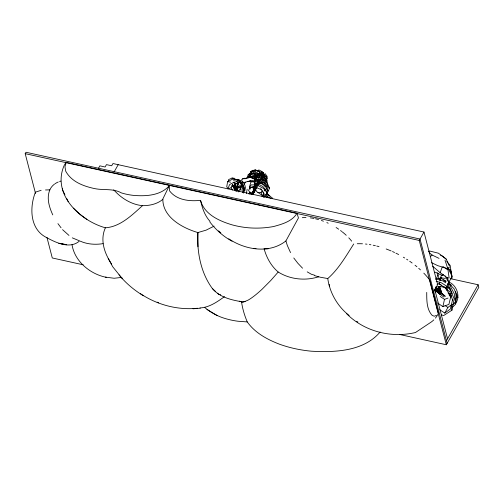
<?xml version="1.0" encoding="UTF-8"?>
<svg xmlns="http://www.w3.org/2000/svg" width="504" height="504" viewBox="0 0 504 504"><rect width="100%" height="100%" fill="white"/><g stroke="black" fill="none" stroke-linecap="round" stroke-linejoin="round"><path stroke-width="0.76" d="M426.731 292.396C426.743 300.195 426.529 309.305 432.18 315.416L434.297 316.21L436.401 315.441M263.951 196.031L263.938 197.411L263.926 195.848M235.456 191.098L235.507 189.668M456.158 294.405L455.704 304.095L452.359 307.427M451.023 296.938L451.111 295.375M243.684 192.805L243.986 188.257L241.567 183.739M451.924 305.128L455.54 302.57L456.404 296.547L455.641 291.344M258.369 184.773C262.162 171.335 253.348 193.133 251.149 193.977M247.918 177.994L248.182 176.463L253.235 173.363M250.45 176.545L250.765 174.731M258.791 175.745L258.999 174.535L260.87 175.493M261.853 177.66L262.118 176.129L257.229 173.647M239.822 182.599L238.279 180.287L232.552 179.134L227.632 181.642L226.731 186.776L227.884 188.509M240.458 190.046L241.233 185.648M238.014 191.369L237.012 186.965L237.743 182.939L239.721 182.07L242.065 184.376M240.572 186.682L240.893 184.892M242.695 192.515L243.054 190.506L241.895 185.365L239.721 182.07M243.608 191.747L244.037 189.365L243.35 186.329M246.355 193.549L247.168 189.208M451.502 304.901L451.206 306.382L451.949 310.193L443.678 315.542L441.422 314.868M451.949 310.193L454.18 298.941L449.933 288.679L444.667 287.097M253.518 190.745L254.161 187.639M253.525 190.789L253.909 188.861M253.701 190.833L254.111 188.641M254.104 190.021L254.381 188.628M254.369 190.071L254.892 187.557M232.262 185.144L235.513 190.607L232.262 185.144L232.892 185.075L236.181 190.172M254.803 188.817L255.037 187.74M254.797 188.943L255.118 187.444M266.377 181.472L266.692 180.01M437.453 302.917L442.89 306.621L444.484 299.389L448.05 298.072M447.388 269.69L447.741 268.166M449.058 293.782L450.626 297.146L448.925 304.397L442.89 306.621M252.195 178.498L252.706 176.406L257.135 176.419L262.275 179.474L263.057 180.797M435.765 278.68L441.107 278.492L441.302 277.691M214.112 226.12L206.142 230.139L197.883 232.552C182.631 228.11 162.823 217.344 162.83 199.351C157.254 204.095 149.65 205.714 142.481 205.67C131.998 215.126 120.21 226.838 105.374 227.795C100.088 239.394 104.019 252.094 110.496 262.238M439.211 284.212L439.759 282.064M440.131 280.633L440.679 278.485M251.332 172.872L250.948 174.321L247.577 176.841L248.22 174.384L252.523 173.181L253.877 172.154L257.317 172.74L259.661 174.132L262.3 176.526L261.822 178.366M232.243 185.233L232.892 185.075M452.529 299.899L450.337 309.047L444.805 313.091L439.715 309.727M267.29 190.518L267.908 188.401L264.335 183.034L257.254 180.508L250.967 181.843L249.524 186.776L250.318 187.967M254.262 184.729L255.112 181.818L258.829 181.024M258.394 184.666L259.61 180.589M243.13 188.238L243.552 186.852L240.944 182.146L239.595 181.572M257.09 184.54L258.527 180.526M258.3 184.13L259.144 181.472M257.815 184.464L259.106 180.426M441.422 275.178L439.784 280.117L438.354 276.526M258.766 180.445L257.412 184.433L251.269 194.456M257.531 183.992L258.495 180.634M54.413 184.187A42.632 24.028 29.5 0 0 49.858 189.851C46.33 198.059 49.241 207.201 52.775 214.887M265.079 182.398L265.57 181.018L261.601 176.545L254.841 174.819L249.102 177.314M436.275 279.14L438.322 273.622L437.069 272.752M447.867 269.281L449.14 277.868L447.634 278.019L440.143 272.683L442.279 266.937M254.608 181.232L255.137 179.846L262.225 179.815L265.715 181.919M268.43 190.934L269.483 188.162L267.945 184.584M456.492 295.772L456.964 294.55M449.07 282.101C456.618 285.302 460.524 295.817 455.988 302.98L454.457 302.715M238.745 191.942L240.414 187.727L238.178 183.847L233.749 182.379L229.585 184.59L227.909 188.811L231.097 187.765L232.086 185.27M237.504 189.617L238.493 187.123L237.17 184.829L238.178 183.847M256.983 176.683L257.487 175.411L261.374 175.222L266.043 179.216M243.293 192.767L244.131 190.682L242.897 185.51M234.486 184.722L235.393 183.922L234.486 184.722L235.399 189.069M264.72 185.056L261.752 183.021L255.73 183.191L254.022 186.688L255.358 186.222M266.295 194.664L268.002 191.167L266.295 187.954M249.883 194.015L250.583 192.616M249.121 194.116L250.173 192.037M447.451 277.647L448.812 282.58L446.298 287.507L438.656 286.367M249.133 193.826L249.839 192.452M448.957 282.253L452.063 276.286L450.513 269.785M258.004 185.466L252.851 194.185M169.205 185.9C160.291 195.647 145.908 196.415 133.585 195.401A60.814 44.106 -14.6 0 1 121.477 192.938C112.764 188.093 103.572 190.6 94.122 188.49C83.084 186.045 71.549 181.736 65.747 171.266L64.978 166.736L66.2 162.382L297.02 213.224C292.232 221.42 282.095 224.198 273.496 226.554C263.762 228.325 253.77 228.633 243.968 227.279A85.025 61.671 -14.6 0 1 232.067 224.847C219.265 220.979 204.347 214.465 200.548 200.34C189.756 201.543 176.696 200.246 169.634 190.947L169.205 185.9L162.54 199.622L162.83 199.351M228.722 238.77C245.076 249.921 269.35 254.054 285.894 240.95L298.437 217.955L297.221 213.898M444.805 313.091L447.873 307.409L451.143 305.021M255.364 189.819L256.045 188.565M35.532 193.46L25.2 153.657L25.994 152.252L420.027 239.041L447.111 343.356M98.519 168.229L99.868 165.847L105.109 167L106.457 164.625L111.693 165.778L112.965 163.535L423.99 232.035L437.661 284.71L433.705 291.709M114.244 171.694L118.207 164.688M399.962 334.549L446.317 344.761L419.234 240.439L423.99 232.035M446.437 340.761L478.126 284.754L450.192 278.605M446.317 344.761L478.8 287.349L478.126 284.754M250.45 188.994L249.474 187.847L251.175 184.88L256.838 184.943L258.917 184.414L262.861 186.486L265.173 189.195L267.41 193.038L265.715 196.006L262.174 195.962M255.572 184.376L254.564 186.133L249.474 187.847M264.165 190.953L265.173 189.195M255.975 187.085L250.28 187.419L248.56 190.399L251.03 194.235M253.021 188.893L254.041 187.129M261.103 192.515L262.118 190.751L263.945 193.549L262.219 196.529L261.103 192.515L257.872 192.591M353.732 243.986C346.009 256.051 338.606 269.098 327.77 278.548L319.738 277.124M254.552 179.38L255.314 178.151L259.812 180.3M267.221 181.547L266.269 177.15L266.906 176.161L265.154 173.647M235.513 190.607L234.398 188.572M252.019 194.254L254.602 190.411M252.403 194.506L254.98 190.669M252.718 194.481L255.301 190.638M252.75 193.687L254.495 191.111M251.288 193.649L254.356 189.126M251.622 193.605L254.696 189.076M434.832 272.078L442.613 275.619L443.476 274.491M380.142 332.004C363.68 351.401 334.921 352.523 311.308 351.194A121.042 87.79 -14.6 0 1 279.386 344.163C267.151 339.457 254.986 332.854 247.269 321.93C244.522 315.46 242.481 308.687 241.517 301.713L239.299 301.178M252.057 173.269L250.69 171.593L252.932 170.289L257.884 171.001L258.81 169.886L261.746 171.41L263.088 173.061L265.123 176.375L264.002 177.024M241.101 180.558L242.481 178.907L244.862 178.177M248.97 174.46L251.351 171.612L252.995 171.114M262.238 176.898L263.189 175.757M243.054 190.506L244.037 189.365M318.982 276.671C305.626 281.056 290.178 279.562 278.214 272.021L270.799 280.47L262.067 289.252A73.672 14.087 -52.9 0 1 248.119 300.126L242.575 302.488L241.517 301.713C231.015 299.949 219.429 297.083 212.348 288.521C200.668 272.595 196.862 251.937 197.883 232.552L197.94 246.758M243.709 184.376L245.713 182.272M431.575 262.691L437.73 265.652L447.81 268.695L449.31 267.359M236.363 183.916L237.472 182.952L238.833 183.21M441.825 293.977L439.753 286.625M430.353 256.561L432.174 255.062L439.047 258.376M259.176 174.428L260.24 173.571L263.794 174.951L264.795 176.431M233.516 180.684L236.905 181.364L238.279 180.287M266.383 197.656L267.63 196.711L270.95 198.261M224.475 296.642C217.186 301.896 209.254 307.503 199.962 307.95M447.665 284.369L448.736 283.613M250.69 171.593L255.881 169.464M249.694 181.257L250.482 180.816L252.51 181.749M447.237 288.124L449.121 287.11M449.127 295.01L452.164 293.366L447.684 283.985M244.862 178.876L249.738 176.52L257.601 177.181L260.083 180.212M234.31 178.233L232.01 178.057L228.526 179.626L228.558 181.068M240.206 187.702L241.605 187.078L241.523 183.481L237.504 179.267M253.128 176.532L255.843 175.348L259.837 176.375M437.031 284.451L439.041 283.708L441.573 285.415M436.521 286.694L438.637 287.154L440.779 286.367M41.164 190.304L35.419 192.169C29.717 206.627 29.673 227.499 44.579 236.477C54.312 241.857 69.52 249.99 79.613 240.893L72.299 237.857M428.318 251.439L429.729 251.036L438.474 253.216L446.191 259.119L449.48 266.2M435.519 292.024L436.93 291.64M243.747 182.536L250.482 180.816M248.459 193.694L249.959 193.309M247.836 181.591L253.09 180.413M251.351 171.612L257.008 170.56L259.163 171.24M242.481 178.907L250.671 177.383L257.947 179.67L249.707 177.276M435.651 279.525L437.144 279.285L442.613 280.791L445.782 282.788M450.689 278.334L452.12 278.126L451.868 276.601M140.414 293.656C156.965 304.807 177.748 310.338 197.631 308.234M103.1 243.646C95.445 244.868 87.362 244.364 80.243 241.145M253.865 170.988L255.326 170.825M121.943 277.389L114.137 278.258L105.481 277.124M192.969 308.801L200.353 308.177M261.752 183.021L255.73 183.191M262.471 194.966L265.526 194.72M302.312 217.69L304.637 217.533A40.389 22.762 29.5 0 1 306.004 217.545M250.06 176.986L257.601 177.181M262.036 176.873L263.567 176.797M268.109 248.825L264.083 248.737C266.522 257.576 271.127 266.068 278.214 272.021M241.517 301.713L245.133 301.594M45.511 189.97L49.858 189.851M250.28 187.419L255.736 187.286L261.469 189.712L263.945 193.549M250.967 181.843L255.112 181.818M252.365 174.145L258.124 174.126M253.789 248.491L255.994 248.541M257.796 173.376L260.77 173.464L263.088 175.43M248.585 181.364L250.091 181.409M251.597 181.453L254.608 181.534M247.269 321.93L237.901 321.231A75.058 54.438 -14.6 0 1 224.482 318.314C217.218 316.096 210.407 312.253 204.624 307.383M264.581 196.566L267.63 196.711M259.459 179.67L262.225 179.815M264.556 186.077L267.322 186.222M237.012 186.965L239.085 187.154M252.706 176.406L256.536 176.841M266.106 194.021L267.58 194.21L269.842 195.949M265.684 194.909L268.796 195.319L272.632 198.255M241.63 182.328L243.564 182.58L244.944 185.428L245.41 187.759L244.755 191.085L243.961 187.135L241.63 182.328L238.997 179.537L237.529 180.023L240.414 180.98M142.481 205.67C131.311 204.58 121.029 198.097 113.709 189.794M440.868 277.767L445.385 278.447M252.523 173.181L258.338 174.163L262.3 176.526M444.679 280.873L446.216 281.137M227.632 181.642L230.612 182.164M25.2 153.657L419.234 240.439M83.192 264.783L52.284 257.972L46.941 237.384M106.615 277.389C90.38 274.334 74.636 261.444 72.022 244.711M436.187 281.314L441.164 282.687L449.732 288.08M314.332 275.115L311.434 274.289L307.213 271.858M314.446 275.549L319.051 276.954M220.683 294.884L218.516 294.21L217.394 293.177M238.493 187.123L240.414 187.727M256.347 170.491L259.314 171.423L260.001 173.559M232.01 178.057L237.403 179.802L241.523 183.481M105.374 227.795C80.117 220.727 52.101 194.657 63.876 166.118A49.266 27.764 29.5 0 1 65.74 162.962M263.019 182.517L264.335 183.034M448.207 283.475L451.42 285.188M260.839 171.392L263.327 172.576M440.502 255.156L442.562 256.145L446.191 259.119M447.848 283.784L449.795 284.741M441.107 278.492L445.208 280.558M157.204 302.161L158.571 302.866M257.884 171.001L262.849 173.578L265.123 176.375M356.53 321.319L357.871 322.018M253.846 180.243L255.181 180.949M256.838 184.943L263.504 188.446L267.41 193.038M254.841 174.819L255.843 175.348M206.93 309.418L217.092 315.529M262.074 172.179L263.315 172.904L266.269 177.15M255.314 178.151L258.514 180.023M262.861 179.418L265.57 181.018M259.151 176.847L262.193 178.649L263.812 181.39M259.812 180.092L265.721 183.658L269.483 188.162M232.067 241.227C223.322 236.489 215.813 229.755 209.784 221.88M143.419 295.76C134.196 290.197 125.824 283.179 119.001 274.831M446.084 289.321L449.902 291.841L452.68 300.384M448.069 292.981L450.891 294.846M445.051 305.544L447.873 307.409M444.043 287.091L446.487 288.761M439.041 283.708L446.286 288.647L450.626 297.146M440.2 296.465L444.484 299.389M260.322 182.826L265.343 186.278L268.002 191.167M261.078 194.594L256.687 191.577L255.352 189.132M443.18 266.666L446.979 269.375M443.476 280.06L445.845 281.767M443.904 297.083L439.809 294.122L434.965 289.617M86.921 219.435L80.193 214.471L73.376 208.114M220.802 232.892L218.591 230.845M445.152 296.503L441.517 293.744L435.758 288.143M349.178 315.504C337.693 306.589 329.774 292.981 327.77 278.548M445.171 296.056L441.863 293.429L435.55 287.123M429.15 252.586L432.174 255.062M437.422 274.856L438.568 275.827M68.985 235.431L62.546 229.654M432.747 266.332L440.143 272.683M346.412 313.526C364.178 331.474 391.047 338.329 415.485 332.514L430.756 322.352A60.423 34.051 29.5 0 0 433.843 319.845M267.58 194.21L268.796 195.319M212.348 288.521L215.712 291.627M440.931 294.084L435.091 288.433M435.5 289.832L440.32 294.298M435.065 289.844L439.897 294.323M441.825 293.259L435.588 287.041M440.326 292.27L435.588 287.601M261.374 175.222L265.558 179.311L267.712 184.905L267.315 182.524M444.73 287.223L447.968 290.518M302.558 268.21L297.82 263.22L293.769 257.972M242.008 180.93L243.564 182.58M242.985 186.398L244.024 187.501M448.484 282.883L454.01 288.786L457.991 297.832M446.746 261.5L450.166 265.419L451.615 275.077M447.886 267.712L450.992 271.265M122.365 278.769L112.745 266.786L108.221 258.489M254.085 182.618L255.496 184.306M254.703 177.377L255.641 178.523M254.558 170.232L255.452 171.335M210.004 221.351C204.693 215.536 202.192 207.894 200.548 200.34M57.935 223.637L61.066 227.802M236.174 190.342L232.779 185.025M234.662 188.66L236.036 190.518M235.633 189.529L232.867 185.151M234.442 188.761L235.834 190.644M234.618 188.464L235.431 189.567M235.513 190.443L232.344 185.289M110.861 262.874L111.68 264.014M236.905 181.364L238.001 183.009M260.656 188.483L261.469 189.712M231.097 187.765L232.42 190.058M445.013 275.801L448.812 282.58M232.735 185.233L233.919 187.368M232.583 185.012L233.78 187.217M232.533 185.289L233.686 187.438M449.392 284.332L454.255 293.769L455.54 302.57M263.794 174.951L266.144 179.531L266.169 183.009M233.749 182.379L234.549 183.96M447.936 267.952L452.063 276.286M290.543 252.599L287.349 245.555L285.894 240.95M241.611 183.557L242.714 185.831M64.915 194.821L62.59 189.977L62.553 188.565M66.578 198.274L68.242 201.732M439.557 291.318L438.304 286.933M439.022 289.932L439.532 291.255M439.261 289.775L440.03 291.778M440.25 289.661L441.554 293.089M440.931 292.912L438.952 286.329M440.439 289.454L442.071 293.763M441.586 293.334L439.425 286.411M445.007 260.171L447.81 268.695M262.036 172.141L262.962 175.033M254.01 178.63L254.797 181.106M242.424 181.1L242.821 182.341M263.264 173.351L263.674 174.819M235.393 183.922L236.59 188.276M235.33 184.073L236.483 188.401L236.609 191.463M438.631 287.148L439.186 289.283M434.82 289.737L447.558 338.789M438.335 313.167L429.723 279.985A60.423 34.051 29.5 0 0 423.801 273.149M235.078 184.073L235.828 186.997M235.116 184.319L236.237 190.739M234.801 184.332L235.148 185.8M234.826 184.565L235.815 188.88M240.635 188.036L241.151 190.31M234.732 185.314L235.532 188.956M266.906 176.161L267.466 178.756M234.587 184.716L235.513 189.044M243.312 191.803L243.526 192.975M446.739 289.189L446.998 290.625M442.38 274.182L442.613 275.619M329.169 284.351L329.496 286.461M262.193 178.649L262.275 179.474M449.933 288.679L449.959 290.102M310.294 217.867A40.389 22.762 29.5 0 1 313.992 218.471M315.504 218.793A40.389 22.762 29.5 0 1 318.56 219.587M321.369 220.462A40.389 22.762 29.5 0 1 323.436 221.199M326.844 222.592A40.389 22.762 29.5 0 1 328.192 223.203M336.111 227.518A40.389 22.762 29.5 0 1 338.675 229.207M340.534 230.542A40.389 22.762 29.5 0 1 341.737 231.456M342.323 231.916A40.389 22.762 29.5 0 1 346.242 235.299M348.781 237.831A40.389 22.762 29.5 0 1 351.666 241.158M357.26 243.741A60.423 34.051 29.5 0 1 362.464 243.791M365.476 244.024A60.423 34.051 29.5 0 1 367.013 244.201M369.344 244.522A60.423 34.051 29.5 0 1 370.913 244.787M373.206 245.227A60.423 34.051 29.5 0 1 375.36 245.7M376.809 246.059A60.423 34.051 29.5 0 1 379.002 246.645M386.184 248.982A60.423 34.051 29.5 0 1 391.098 250.942M392.49 251.553A60.423 34.051 29.5 0 1 394.556 252.504M395.93 253.166A60.423 34.051 29.5 0 1 398.664 254.558M403.364 257.191A60.423 34.051 29.5 0 1 404.674 257.985M406.583 259.182A60.423 34.051 29.5 0 1 407.837 260.001M409.695 261.267A60.423 34.051 29.5 0 1 412.121 263M415.044 265.243A60.423 34.051 29.5 0 1 416.902 266.755M418.717 268.311A60.423 34.051 29.5 0 1 420.475 269.898M437.749 314.483A60.423 34.051 29.5 0 1 435.406 318.137M54.986 183.771A42.632 24.028 29.5 0 1 58.225 182.02M59.56 181.503A42.632 24.028 29.5 0 1 60.852 181.094M237.416 190.581L238.02 190.392L237.416 190.581M66.578 244.717L59.012 243.3L66.578 244.717"/></g></svg>
